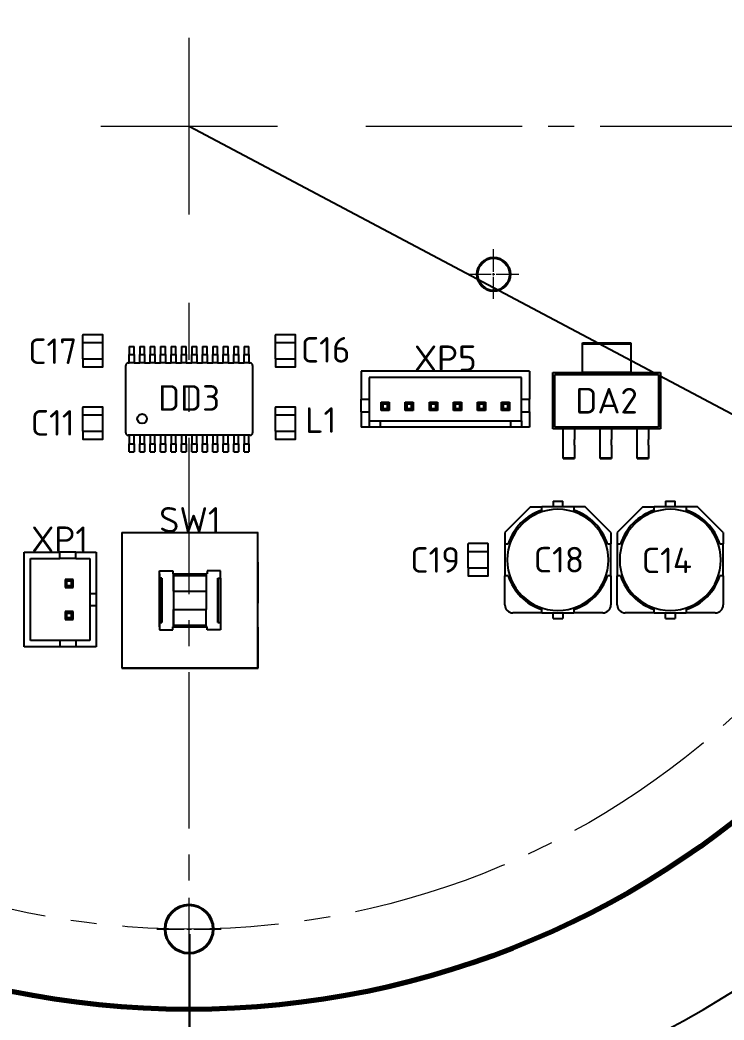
# Model space of a CAD drawing. Header units: millimetres. Extents: x -3633 to 871, y -630 to 261.
# Drawn here: x -1515.8 to -1429.9, y -428.2 to -306.2 of the extents above; entities that cross this region are included whole.
import ezdxf

# ---------------------------------------------------------------- set-up
doc = ezdxf.new("R2010")
doc.units = ezdxf.units.MM
doc.linetypes.add('CENTER2', pattern=[28.575, 19.05, -3.175, 3.175, -3.175])
for name, color, linetype, lineweight in [('Sheet', 7, 'Continuous', 30), ('Text', 7, 'Continuous', 18), ('Размерные линии', 7, 'Continuous', 15), ('Сплошная толстая основная', 7, 'Continuous', 70), ('Сплошная тонкая', 7, 'Continuous', 20)]:
    doc.layers.add(name, color=color, linetype=linetype, lineweight=lineweight)
doc.styles.add('Main', font='isocpeur.ttf', dxfattribs={"height": 3})
doc.dimstyles.new('ISO-25', dxfattribs={"dimtxt": 3, "dimasz": 4, "dimexe": 1.25, "dimexo": 0.625, "dimtad": 1, "dimtoh": 1, "dimtxsty": 'Main', "dimcen": 2.5, "dimadec": 0, "dimazin": 0, "dimtfac": 1, "dimtmove": 0, "dimatfit": 3, "dimfxl": 1, "dimarcsym": 0})

# ---------------------------------------------------------------- blocks, each defined once
blk = doc.blocks.new('*U98')
at = {"layer": 'Сплошная тонкая', "color": 0, "linetype": 'Continuous', "transparency": 16777216}
for p, q in [((0, -10.77), (0, 10.77)), ((-10.77, 0), (10.77, 0))]:
    blk.add_line(p, q, dxfattribs=at)
at = {"layer": 'Сплошная тонкая', "color": 0, "linetype": 'CENTER2', "transparency": 16777216}
for p, q in [((21.54, 0), (112.37, 0)), ((0, -114.21), (0, -21.54))]:
    blk.add_line(p, q, dxfattribs=at)
blk = doc.blocks.new('*U104')
at = {"layer": 'Сплошная тонкая', "color": 0, "linetype": 'CENTER2', "transparency": 16777216}
for p, q in [((0, 0.59), (0, 3.81)), ((-3.92, 0), (-0.59, 0)), ((0.59, 0), (3.92, 0)), ((0, -3.81), (0, -0.59))]:
    blk.add_line(p, q, dxfattribs=at)
at = {"layer": 'Сплошная тонкая', "color": 0, "linetype": 'Continuous', "transparency": 16777216}
for p, q in [((-0.29, 0), (0.29, 0)), ((0, -0.29), (0, 0.29))]:
    blk.add_line(p, q, dxfattribs=at)
blk = doc.blocks.new('*D109')
at = {"layer": 'Defpoints', "color": 0, "transparency": 16777216}
for p in [(-1495.15, -319.17), (-1408.66, -365.05)]:
    blk.add_point(p, dxfattribs=at)
at = {"layer": 'Размерные линии', "color": 0, "lineweight": -2, "transparency": 16777216}
for p, q in [((-1495.15, -319.17), (-1408.66, -365.05)), ((-1383.14, -378.59), (-1405.13, -366.92)), ((-1367.28, -378.59), (-1383.14, -378.59))]:
    blk.add_line(p, q, dxfattribs=at)
at = {"layer": 'Размерные линии', "color": 0, "transparency": 16777216}
blk.add_solid([(-1404.82, -366.33), (-1405.44, -367.51), (-1408.66, -365.05)], dxfattribs=at)
at = {"layer": 'Размерные линии', "color": 0, "transparency": 16777216, "insert": (-1371.04, -376.46), "char_height": 3, "attachment_point": 5, "style": 'Main'}
blk.add_mtext('R50{\\H0.7x;\\S*^ ;}', dxfattribs=at)
blk = doc.blocks.new('*D110')
at = {"layer": 'Defpoints', "color": 0, "transparency": 16777216}
for p in [(-1387.46, -196.19), (-1602.84, -319.17), (-1387.46, -319.17)]:
    blk.add_point(p, dxfattribs=at)
at = {"layer": 'Размерные линии', "color": 0, "lineweight": -2, "transparency": 16777216}
for p, q in [((-1602.84, -318.54), (-1602.84, -194.94)), ((-1387.46, -318.54), (-1387.46, -194.94)), ((-1598.84, -196.19), (-1391.46, -196.19))]:
    blk.add_line(p, q, dxfattribs=at)
at = {"layer": 'Размерные линии', "color": 0, "transparency": 16777216}
for points in [[(-1598.84, -195.52), (-1598.84, -196.86), (-1602.84, -196.19)], [(-1391.46, -195.52), (-1391.46, -196.86), (-1387.46, -196.19)]]:
    blk.add_solid(points, dxfattribs=at)
at = {"layer": 'Размерные линии', "color": 0, "transparency": 16777216, "insert": (-1492.24, -194.07), "char_height": 3, "attachment_point": 5, "style": 'Main'}
blk.add_mtext('%%C110{\\H0.7x;\\S*^ ;}', dxfattribs=at)
blk = doc.blocks.new('*D111')
at = {"layer": 'Defpoints', "color": 0, "transparency": 16777216}
for p in [(-1495.15, -319.17), (-1425.92, -388.39), (-1495.11, -417.07), (-1462.86, -439.55)]:
    blk.add_point(p, dxfattribs=at)
at = {"layer": 'Размерные линии', "color": 0, "lineweight": -2, "transparency": 16777216}
for p, q in [((-1425.48, -388.84), (-1406.13, -408.18)), ((-1495.1, -417.69), (-1495.09, -445.05))]:
    blk.add_line(p, q, dxfattribs=at)
blk.add_arc((-1495.15, -319.17), 124.63, 271.8637, 313.1604, dxfattribs=at)
at = {"layer": 'Размерные линии', "color": 0, "transparency": 16777216}
for points in [[(-1410.36, -409.6), (-1409.43, -410.56), (-1407.02, -407.3)], [(-1491.08, -444.4), (-1491.11, -443.07), (-1495.09, -443.8)]]:
    blk.add_solid(points, dxfattribs=at)
at = {"layer": 'Размерные линии', "color": 0, "transparency": 16777216, "insert": (-1448.24, -432.34), "char_height": 3, "attachment_point": 5, "rotation": 22.5121, "style": 'Main'}
blk.add_mtext('45°', dxfattribs=at)
blk = doc.blocks.new('*U96')
at = {"layer": 'Сплошная тонкая', "color": 0, "linetype": 'CENTER2', "transparency": 16777216}
for p, q in [((0, 0.29), (0, 3.06)), ((-3.06, 0), (-0.29, 0)), ((0.29, 0), (3.06, 0)), ((0, -2.97), (0, -0.29))]:
    blk.add_line(p, q, dxfattribs=at)
at = {"layer": 'Сплошная тонкая', "color": 0, "linetype": 'Continuous', "transparency": 16777216}
for p, q in [((-0.15, 0), (0.15, 0)), ((0, -0.15), (0, 0.15))]:
    blk.add_line(p, q, dxfattribs=at)

msp = doc.modelspace()

# ---------------------------------------------------------------- linework, layer by layer
at = {"layer": 'Sheet', "lineweight": 40}
msp.add_circle((-1458.019, -337.239, 0), 2, dxfattribs=at)
at = {"layer": 'Sheet', "color": 0, "linetype": 'Continuous', "lineweight": 40}
msp.add_circle((-1495.148, -417.068, 0), 2.937, dxfattribs=at)
at = {"layer": 'Сплошная толстая основная', "color": 0, "linetype": 'Continuous'}
msp.add_circle((-1495.148, -319.168, 0), 107.69, dxfattribs=at)
at = {"layer": 'Сплошная тонкая', "color": 0, "linetype": 'Continuous', "lineweight": 25}
for p, q in [((-1508.12, -345.601, 0), (-1508.12, -344.661, 0)), ((-1505.711, -344.622, 0), (-1508.08, -344.622, 0)), ((-1505.672, -345.601, 0), (-1505.672, -344.661, 0)), ((-1484.624, -345.601, 0), (-1484.624, -344.661, 0)), ((-1482.215, -344.622, 0), (-1484.584, -344.622, 0)), ((-1482.176, -345.601, 0), (-1482.176, -344.661, 0)), ((-1508.12, -345.601, 0), (-1508.08, -345.601, 0)), ((-1508.11, -347.559, 0), (-1508.11, -345.601, 0)), ((-1505.711, -345.601, 0), (-1508.08, -345.601, 0)), ((-1505.711, -345.601, 0), (-1505.672, -345.601, 0)), ((-1505.682, -347.559, 0), (-1505.682, -345.601, 0)), ((-1502.442, -346.041, 0), (-1502.442, -346.629, 0)), ((-1502.442, -346.041, 0), (-1501.855, -346.041, 0)), ((-1501.855, -346.629, 0), (-1501.855, -346.041, 0)), ((-1501.169, -346.041, 0), (-1501.169, -346.629, 0)), ((-1501.169, -346.041, 0), (-1500.582, -346.041, 0)), ((-1500.582, -346.629, 0), (-1500.582, -346.041, 0)), ((-1499.897, -346.041, 0), (-1499.897, -346.629, 0)), ((-1499.897, -346.041, 0), (-1499.309, -346.041, 0)), ((-1499.309, -346.629, 0), (-1499.309, -346.041, 0)), ((-1498.624, -346.041, 0), (-1498.624, -346.629, 0)), ((-1498.624, -346.041, 0), (-1498.037, -346.041, 0)), ((-1498.037, -346.629, 0), (-1498.037, -346.041, 0)), ((-1497.351, -346.041, 0), (-1497.351, -346.629, 0)), ((-1497.351, -346.041, 0), (-1496.764, -346.041, 0)), ((-1496.764, -346.629, 0), (-1496.764, -346.041, 0)), ((-1496.079, -346.041, 0), (-1496.079, -346.629, 0)), ((-1496.079, -346.041, 0), (-1495.491, -346.041, 0)), ((-1495.491, -346.629, 0), (-1495.491, -346.041, 0)), ((-1494.806, -346.041, 0), (-1494.806, -346.629, 0)), ((-1494.806, -346.041, 0), (-1494.218, -346.041, 0)), ((-1494.218, -346.629, 0), (-1494.218, -346.041, 0)), ((-1493.533, -346.041, 0), (-1493.533, -346.629, 0)), ((-1493.533, -346.041, 0), (-1492.946, -346.041, 0)), ((-1492.946, -346.629, 0), (-1492.946, -346.041, 0)), ((-1492.26, -346.041, 0), (-1492.26, -346.629, 0)), ((-1492.26, -346.041, 0), (-1491.673, -346.041, 0)), ((-1491.673, -346.629, 0), (-1491.673, -346.041, 0)), ((-1490.988, -346.041, 0), (-1490.988, -346.629, 0)), ((-1490.988, -346.041, 0), (-1490.4, -346.041, 0)), ((-1490.4, -346.629, 0), (-1490.4, -346.041, 0)), ((-1489.715, -346.041, 0), (-1489.715, -346.629, 0)), ((-1489.715, -346.041, 0), (-1489.128, -346.041, 0)), ((-1489.128, -346.629, 0), (-1489.128, -346.041, 0)), ((-1488.442, -346.041, 0), (-1488.442, -346.629, 0)), ((-1488.442, -346.041, 0), (-1487.855, -346.041, 0)), ((-1487.855, -346.629, 0), (-1487.855, -346.041, 0)), ((-1484.624, -345.601, 0), (-1484.584, -345.601, 0)), ((-1484.614, -347.559, 0), (-1484.614, -345.601, 0)), ((-1482.215, -345.601, 0), (-1484.584, -345.601, 0)), ((-1482.215, -345.601, 0), (-1482.176, -345.601, 0)), ((-1482.186, -347.559, 0), (-1482.186, -345.601, 0)), ((-1447.178, -346.592, 0), (-1447.178, -345.601, 0)), ((-1447.178, -345.601, 0), (-1441.304, -345.601, 0)), ((-1447.178, -345.703, 0), (-1441.304, -345.703, 0)), ((-1441.304, -345.601, 0), (-1441.304, -346.592, 0)), ((-1502.442, -346.629, 0), (-1502.442, -347.02, 0)), ((-1502.442, -347.608, 0), (-1502.442, -347.02, 0)), ((-1502.442, -347.02, 0), (-1501.855, -347.02, 0)), ((-1501.855, -347.02, 0), (-1501.855, -346.629, 0)), ((-1501.855, -347.02, 0), (-1501.855, -347.608, 0)), ((-1501.169, -346.629, 0), (-1501.169, -347.02, 0)), ((-1501.169, -347.608, 0), (-1501.169, -347.02, 0)), ((-1501.169, -347.02, 0), (-1500.582, -347.02, 0)), ((-1500.582, -347.02, 0), (-1500.582, -346.629, 0)), ((-1500.582, -347.02, 0), (-1500.582, -347.608, 0)), ((-1499.897, -346.629, 0), (-1499.897, -347.02, 0)), ((-1499.897, -347.608, 0), (-1499.897, -347.02, 0)), ((-1499.897, -347.02, 0), (-1499.309, -347.02, 0)), ((-1499.309, -347.02, 0), (-1499.309, -346.629, 0)), ((-1499.309, -347.02, 0), (-1499.309, -347.608, 0)), ((-1498.624, -346.629, 0), (-1498.624, -347.02, 0)), ((-1498.624, -347.608, 0), (-1498.624, -347.02, 0)), ((-1498.624, -347.02, 0), (-1498.037, -347.02, 0)), ((-1498.037, -347.02, 0), (-1498.037, -346.629, 0)), ((-1498.037, -347.02, 0), (-1498.037, -347.608, 0)), ((-1497.351, -346.629, 0), (-1497.351, -347.02, 0)), ((-1497.351, -347.608, 0), (-1497.351, -347.02, 0)), ((-1497.351, -347.02, 0), (-1496.764, -347.02, 0)), ((-1496.764, -347.02, 0), (-1496.764, -346.629, 0)), ((-1496.764, -347.02, 0), (-1496.764, -347.608, 0)), ((-1496.079, -346.629, 0), (-1496.079, -347.02, 0)), ((-1496.079, -347.608, 0), (-1496.079, -347.02, 0)), ((-1496.079, -347.02, 0), (-1495.491, -347.02, 0)), ((-1495.491, -347.02, 0), (-1495.491, -346.629, 0)), ((-1495.491, -347.02, 0), (-1495.491, -347.608, 0)), ((-1494.806, -346.629, 0), (-1494.806, -347.02, 0)), ((-1494.806, -347.608, 0), (-1494.806, -347.02, 0)), ((-1494.806, -347.02, 0), (-1494.218, -347.02, 0)), ((-1494.218, -347.02, 0), (-1494.218, -346.629, 0)), ((-1494.218, -347.02, 0), (-1494.218, -347.608, 0)), ((-1493.533, -346.629, 0), (-1493.533, -347.02, 0)), ((-1493.533, -347.608, 0), (-1493.533, -347.02, 0)), ((-1493.533, -347.02, 0), (-1492.946, -347.02, 0)), ((-1492.946, -347.02, 0), (-1492.946, -346.629, 0)), ((-1492.946, -347.02, 0), (-1492.946, -347.608, 0)), ((-1492.26, -346.629, 0), (-1492.26, -347.02, 0)), ((-1492.26, -347.608, 0), (-1492.26, -347.02, 0)), ((-1492.26, -347.02, 0), (-1491.673, -347.02, 0)), ((-1491.673, -347.02, 0), (-1491.673, -346.629, 0)), ((-1491.673, -347.02, 0), (-1491.673, -347.608, 0)), ((-1490.988, -346.629, 0), (-1490.988, -347.02, 0)), ((-1490.988, -347.608, 0), (-1490.988, -347.02, 0)), ((-1490.988, -347.02, 0), (-1490.4, -347.02, 0)), ((-1490.4, -347.02, 0), (-1490.4, -346.629, 0)), ((-1490.4, -347.02, 0), (-1490.4, -347.608, 0)), ((-1489.715, -346.629, 0), (-1489.715, -347.02, 0)), ((-1489.715, -347.608, 0), (-1489.715, -347.02, 0)), ((-1489.715, -347.02, 0), (-1489.128, -347.02, 0)), ((-1489.128, -347.02, 0), (-1489.128, -346.629, 0)), ((-1489.128, -347.02, 0), (-1489.128, -347.608, 0)), ((-1488.442, -346.629, 0), (-1488.442, -347.02, 0)), ((-1488.442, -347.608, 0), (-1488.442, -347.02, 0)), ((-1488.442, -347.02, 0), (-1487.855, -347.02, 0)), ((-1487.855, -347.02, 0), (-1487.855, -346.629, 0)), ((-1487.855, -347.02, 0), (-1487.855, -347.608, 0)), ((-1447.178, -347.164, 0), (-1447.178, -346.592, 0)), ((-1447.178, -347.222, 0), (-1447.178, -347.164, 0)), ((-1447.178, -347.931, 0), (-1447.178, -347.222, 0)), ((-1441.304, -346.592, 0), (-1441.304, -347.164, 0)), ((-1441.304, -347.164, 0), (-1441.304, -347.222, 0)), ((-1441.304, -347.222, 0), (-1441.304, -347.931, 0)), ((-1508.08, -347.559, 0), (-1508.12, -347.559, 0)), ((-1508.12, -347.559, 0), (-1508.12, -348.499, 0)), ((-1508.08, -347.559, 0), (-1505.711, -347.559, 0)), ((-1508.08, -348.538, 0), (-1505.711, -348.538, 0)), ((-1505.672, -347.559, 0), (-1505.711, -347.559, 0)), ((-1505.672, -348.499, 0), (-1505.672, -347.559, 0)), ((-1502.883, -356.566, 0), (-1502.883, -348.342, 0)), ((-1502.589, -348.048, 0), (-1502.442, -348.048, 0)), ((-1502.442, -348.048, 0), (-1502.442, -347.608, 0)), ((-1501.855, -348.048, 0), (-1502.442, -348.048, 0)), ((-1501.855, -347.608, 0), (-1501.855, -348.048, 0)), ((-1501.855, -348.048, 0), (-1501.169, -348.048, 0)), ((-1501.169, -348.048, 0), (-1501.169, -347.608, 0)), ((-1500.582, -348.048, 0), (-1501.169, -348.048, 0)), ((-1500.582, -347.608, 0), (-1500.582, -348.048, 0)), ((-1500.582, -348.048, 0), (-1499.897, -348.048, 0)), ((-1499.897, -348.048, 0), (-1499.897, -347.608, 0)), ((-1499.309, -348.048, 0), (-1499.897, -348.048, 0)), ((-1499.309, -347.608, 0), (-1499.309, -348.048, 0)), ((-1499.309, -348.048, 0), (-1498.624, -348.048, 0)), ((-1498.624, -348.048, 0), (-1498.624, -347.608, 0)), ((-1498.037, -348.048, 0), (-1498.624, -348.048, 0)), ((-1498.037, -347.608, 0), (-1498.037, -348.048, 0)), ((-1498.037, -348.048, 0), (-1497.351, -348.048, 0)), ((-1497.351, -348.048, 0), (-1497.351, -347.608, 0)), ((-1496.764, -348.048, 0), (-1497.351, -348.048, 0)), ((-1496.764, -347.608, 0), (-1496.764, -348.048, 0)), ((-1496.764, -348.048, 0), (-1496.079, -348.048, 0)), ((-1496.079, -348.048, 0), (-1496.079, -347.608, 0)), ((-1495.491, -348.048, 0), (-1496.079, -348.048, 0)), ((-1495.491, -347.608, 0), (-1495.491, -348.048, 0)), ((-1495.491, -348.048, 0), (-1494.806, -348.048, 0)), ((-1494.806, -348.048, 0), (-1494.806, -347.608, 0)), ((-1494.218, -348.048, 0), (-1494.806, -348.048, 0)), ((-1494.218, -347.608, 0), (-1494.218, -348.048, 0)), ((-1494.218, -348.048, 0), (-1493.533, -348.048, 0)), ((-1493.533, -348.048, 0), (-1493.533, -347.608, 0)), ((-1492.946, -348.048, 0), (-1493.533, -348.048, 0)), ((-1492.946, -347.608, 0), (-1492.946, -348.048, 0)), ((-1492.946, -348.048, 0), (-1492.26, -348.048, 0)), ((-1492.26, -348.048, 0), (-1492.26, -347.608, 0)), ((-1491.673, -348.048, 0), (-1492.26, -348.048, 0)), ((-1491.673, -347.608, 0), (-1491.673, -348.048, 0)), ((-1491.673, -348.048, 0), (-1490.988, -348.048, 0)), ((-1490.988, -348.048, 0), (-1490.988, -347.608, 0)), ((-1490.4, -348.048, 0), (-1490.988, -348.048, 0)), ((-1490.4, -347.608, 0), (-1490.4, -348.048, 0)), ((-1490.4, -348.048, 0), (-1489.715, -348.048, 0)), ((-1489.715, -348.048, 0), (-1489.715, -347.608, 0)), ((-1489.128, -348.048, 0), (-1489.715, -348.048, 0)), ((-1489.128, -347.608, 0), (-1489.128, -348.048, 0)), ((-1489.128, -348.048, 0), (-1488.442, -348.048, 0)), ((-1488.442, -348.048, 0), (-1488.442, -347.608, 0)), ((-1487.855, -348.048, 0), (-1488.442, -348.048, 0)), ((-1487.855, -347.608, 0), (-1487.855, -348.048, 0)), ((-1487.855, -348.048, 0), (-1487.708, -348.048, 0)), ((-1487.414, -348.342, 0), (-1487.414, -356.566, 0)), ((-1484.584, -347.559, 0), (-1484.624, -347.559, 0)), ((-1484.624, -347.559, 0), (-1484.624, -348.499, 0)), ((-1484.584, -347.559, 0), (-1482.215, -347.559, 0)), ((-1484.584, -348.538, 0), (-1482.215, -348.538, 0)), ((-1482.176, -347.559, 0), (-1482.215, -347.559, 0)), ((-1482.176, -348.499, 0), (-1482.176, -347.559, 0)), ((-1447.178, -349.227), (-1447.178, -347.931, 0)), ((-1441.304, -347.931, 0), (-1441.304, -349.227)), ((-1474.184, -349.028, 0), (-1474.184, -352.454, 0)), ((-1453.625, -349.028, 0), (-1474.184, -349.028, 0)), ((-1473.205, -349.811, 0), (-1473.205, -352.454, 0)), ((-1454.604, -349.811, 0), (-1473.205, -349.811, 0)), ((-1454.604, -352.454, 0), (-1454.604, -349.811, 0)), ((-1453.625, -349.028, 0), (-1453.625, -352.454, 0)), ((-1450.8, -349.227, 0), (-1447.178, -349.227, 0)), ((-1450.8, -356.08, 0), (-1450.8, -349.227, 0)), ((-1450.574, -355.854, 0), (-1450.574, -349.453, 0)), ((-1450.574, -349.453, 0), (-1437.907, -349.453, 0)), ((-1441.304, -349.227, 0), (-1447.178, -349.227, 0)), ((-1447.178, -349.227, 0), (-1441.304, -349.227, 0)), ((-1441.304, -349.227, 0), (-1437.681, -349.227, 0)), ((-1437.907, -349.453, 0), (-1437.907, -355.854, 0)), ((-1437.681, -349.227, 0), (-1437.681, -356.08, 0)), ((-1508.12, -354.412, 0), (-1508.12, -353.472, 0)), ((-1505.711, -353.433, 0), (-1508.08, -353.433, 0)), ((-1505.672, -354.412, 0), (-1505.672, -353.472, 0)), ((-1484.624, -354.412, 0), (-1484.624, -353.472, 0)), ((-1482.215, -353.433, 0), (-1484.584, -353.433, 0)), ((-1482.176, -354.412, 0), (-1482.176, -353.472, 0)), ((-1474.184, -354.02, 0), (-1474.184, -352.454, 0)), ((-1474.184, -352.454, 0), (-1473.205, -352.454, 0)), ((-1473.205, -352.454, 0), (-1473.205, -354.02, 0)), ((-1471.737, -352.846, 0), (-1470.758, -352.846, 0)), ((-1471.737, -353.825, 0), (-1471.737, -352.846, 0)), ((-1471.541, -353.041, 0), (-1471.737, -352.846, 0)), ((-1471.564, -353.652, 0), (-1471.564, -353.018, 0)), ((-1471.564, -353.018, 0), (-1470.93, -353.018, 0)), ((-1470.954, -353.041, 0), (-1471.541, -353.041, 0)), ((-1471.541, -353.041, 0), (-1471.541, -353.629, 0)), ((-1470.954, -353.041, 0), (-1470.758, -352.846, 0)), ((-1470.954, -353.629, 0), (-1470.954, -353.041, 0)), ((-1470.93, -353.018, 0), (-1470.93, -353.652, 0)), ((-1470.758, -352.846, 0), (-1470.758, -353.825, 0)), ((-1468.8, -352.846, 0), (-1467.821, -352.846, 0)), ((-1468.8, -353.825, 0), (-1468.8, -352.846, 0)), ((-1468.604, -353.041, 0), (-1468.8, -352.846, 0)), ((-1468.627, -353.652, 0), (-1468.627, -353.018, 0)), ((-1468.627, -353.018, 0), (-1467.993, -353.018, 0)), ((-1468.017, -353.041, 0), (-1468.604, -353.041, 0)), ((-1468.604, -353.041, 0), (-1468.604, -353.629, 0)), ((-1468.017, -353.041, 0), (-1467.821, -352.846, 0)), ((-1468.017, -353.629, 0), (-1468.017, -353.041, 0)), ((-1467.993, -353.018, 0), (-1467.993, -353.652, 0)), ((-1467.821, -352.846, 0), (-1467.821, -353.825, 0)), ((-1465.857, -352.846, 0), (-1464.878, -352.846, 0)), ((-1465.857, -353.825, 0), (-1465.857, -352.846, 0)), ((-1465.662, -353.041, 0), (-1465.857, -352.846, 0)), ((-1465.685, -353.652, 0), (-1465.685, -353.018, 0)), ((-1465.685, -353.018, 0), (-1465.051, -353.018, 0)), ((-1465.074, -353.041, 0), (-1465.662, -353.041, 0)), ((-1465.662, -353.041, 0), (-1465.662, -353.629, 0)), ((-1465.074, -353.041, 0), (-1464.878, -352.846, 0)), ((-1465.074, -353.629, 0), (-1465.074, -353.041, 0)), ((-1465.051, -353.018, 0), (-1465.051, -353.652, 0)), ((-1464.878, -352.846, 0), (-1464.878, -353.825, 0)), ((-1462.921, -352.846, 0), (-1461.942, -352.846, 0)), ((-1462.921, -353.825, 0), (-1462.921, -352.846, 0)), ((-1462.726, -353.041, 0), (-1462.921, -352.846, 0)), ((-1462.749, -353.652, 0), (-1462.749, -353.018, 0)), ((-1462.749, -353.018, 0), (-1462.115, -353.018, 0)), ((-1462.138, -353.041, 0), (-1462.726, -353.041, 0)), ((-1462.726, -353.041, 0), (-1462.726, -353.629, 0)), ((-1462.138, -353.041, 0), (-1461.942, -352.846, 0)), ((-1462.138, -353.629, 0), (-1462.138, -353.041, 0)), ((-1462.115, -353.018, 0), (-1462.115, -353.652, 0)), ((-1461.942, -352.846, 0), (-1461.942, -353.825, 0)), ((-1459.997, -352.846, 0), (-1459.018, -352.846, 0)), ((-1459.997, -353.825, 0), (-1459.997, -352.846, 0)), ((-1459.801, -353.041, 0), (-1459.997, -352.846, 0)), ((-1459.824, -353.652, 0), (-1459.824, -353.018, 0)), ((-1459.824, -353.018, 0), (-1459.191, -353.018, 0)), ((-1459.214, -353.041, 0), (-1459.801, -353.041, 0)), ((-1459.801, -353.041, 0), (-1459.801, -353.629, 0)), ((-1459.214, -353.041, 0), (-1459.018, -352.846, 0)), ((-1459.214, -353.629, 0), (-1459.214, -353.041, 0)), ((-1459.191, -353.018, 0), (-1459.191, -353.652, 0)), ((-1459.018, -352.846, 0), (-1459.018, -353.825, 0)), ((-1457.057, -352.846, 0), (-1456.078, -352.846, 0)), ((-1457.057, -353.825, 0), (-1457.057, -352.846, 0)), ((-1456.861, -353.041, 0), (-1457.057, -352.846, 0)), ((-1456.884, -353.652, 0), (-1456.884, -353.018, 0)), ((-1456.884, -353.018, 0), (-1456.25, -353.018, 0)), ((-1456.273, -353.041, 0), (-1456.861, -353.041, 0)), ((-1456.861, -353.041, 0), (-1456.861, -353.629, 0)), ((-1456.273, -353.041, 0), (-1456.078, -352.846, 0)), ((-1456.273, -353.629, 0), (-1456.273, -353.041, 0)), ((-1456.25, -353.018, 0), (-1456.25, -353.652, 0)), ((-1456.078, -352.846, 0), (-1456.078, -353.825, 0)), ((-1454.604, -354.02, 0), (-1454.604, -352.454, 0)), ((-1454.604, -352.454, 0), (-1453.625, -352.454, 0)), ((-1453.625, -354.02, 0), (-1453.625, -352.454, 0)), ((-1508.12, -354.412, 0), (-1508.08, -354.412, 0)), ((-1508.11, -356.37, 0), (-1508.11, -354.412, 0)), ((-1505.711, -354.412, 0), (-1508.08, -354.412, 0)), ((-1505.711, -354.412, 0), (-1505.672, -354.412, 0)), ((-1505.682, -356.37, 0), (-1505.682, -354.412, 0)), ((-1484.624, -354.412, 0), (-1484.584, -354.412, 0)), ((-1484.614, -356.37, 0), (-1484.614, -354.412, 0)), ((-1482.215, -354.412, 0), (-1484.584, -354.412, 0)), ((-1482.215, -354.412, 0), (-1482.176, -354.412, 0)), ((-1482.186, -356.37, 0), (-1482.186, -354.412, 0)), ((-1474.184, -354.02, 0), (-1473.205, -354.02, 0)), ((-1474.184, -354.02, 0), (-1474.184, -355.881, 0)), ((-1473.205, -354.02, 0), (-1473.205, -355.097, 0)), ((-1471.737, -353.825, 0), (-1471.541, -353.629, 0)), ((-1470.758, -353.825, 0), (-1471.737, -353.825, 0)), ((-1470.93, -353.652, 0), (-1471.564, -353.652, 0)), ((-1471.541, -353.629, 0), (-1470.954, -353.629, 0)), ((-1470.758, -353.825, 0), (-1470.954, -353.629, 0)), ((-1468.8, -353.825, 0), (-1468.604, -353.629, 0)), ((-1467.821, -353.825, 0), (-1468.8, -353.825, 0)), ((-1467.993, -353.652, 0), (-1468.627, -353.652, 0)), ((-1468.604, -353.629, 0), (-1468.017, -353.629, 0)), ((-1467.821, -353.825, 0), (-1468.017, -353.629, 0)), ((-1465.857, -353.825, 0), (-1465.662, -353.629, 0)), ((-1464.878, -353.825, 0), (-1465.857, -353.825, 0)), ((-1465.051, -353.652, 0), (-1465.685, -353.652, 0)), ((-1465.662, -353.629, 0), (-1465.074, -353.629, 0)), ((-1464.878, -353.825, 0), (-1465.074, -353.629, 0)), ((-1462.921, -353.825, 0), (-1462.726, -353.629, 0)), ((-1461.942, -353.825, 0), (-1462.921, -353.825, 0)), ((-1462.115, -353.652, 0), (-1462.749, -353.652, 0)), ((-1462.726, -353.629, 0), (-1462.138, -353.629, 0)), ((-1461.942, -353.825, 0), (-1462.138, -353.629, 0)), ((-1459.997, -353.825, 0), (-1459.801, -353.629, 0)), ((-1459.018, -353.825, 0), (-1459.997, -353.825, 0)), ((-1459.191, -353.652, 0), (-1459.824, -353.652, 0)), ((-1459.801, -353.629, 0), (-1459.214, -353.629, 0)), ((-1459.018, -353.825, 0), (-1459.214, -353.629, 0)), ((-1457.057, -353.825, 0), (-1456.861, -353.629, 0)), ((-1456.078, -353.825, 0), (-1457.057, -353.825, 0)), ((-1456.25, -353.652, 0), (-1456.884, -353.652, 0)), ((-1456.861, -353.629, 0), (-1456.273, -353.629, 0)), ((-1456.078, -353.825, 0), (-1456.273, -353.629, 0)), ((-1454.604, -355.097, 0), (-1454.604, -354.02, 0)), ((-1454.604, -354.02, 0), (-1453.625, -354.02, 0)), ((-1453.625, -354.02, 0), (-1453.625, -355.881, 0)), ((-1453.625, -355.881, 0), (-1474.184, -355.881, 0)), ((-1473.205, -355.097, 0), (-1454.604, -355.097, 0)), ((-1473.205, -355.097, 0), (-1473.205, -355.881, 0)), ((-1471.835, -355.097, 0), (-1471.835, -355.881, 0)), ((-1455.975, -355.097, 0), (-1455.975, -355.881, 0)), ((-1454.604, -355.097, 0), (-1454.604, -355.881, 0)), ((-1437.907, -355.854, 0), (-1450.574, -355.854, 0)), ((-1508.08, -356.37, 0), (-1508.12, -356.37, 0)), ((-1508.12, -356.37, 0), (-1508.12, -357.31, 0)), ((-1508.08, -356.37, 0), (-1505.711, -356.37, 0)), ((-1505.672, -356.37, 0), (-1505.711, -356.37, 0)), ((-1505.672, -357.31, 0), (-1505.672, -356.37, 0)), ((-1487.708, -356.859, 0), (-1502.589, -356.859, 0)), ((-1501.855, -356.859, 0), (-1502.442, -356.859, 0)), ((-1502.442, -356.859, 0), (-1502.442, -357.3, 0)), ((-1501.855, -357.3, 0), (-1501.855, -356.859, 0)), ((-1500.582, -356.859, 0), (-1501.169, -356.859, 0)), ((-1501.169, -356.859, 0), (-1501.169, -357.3, 0)), ((-1500.582, -357.3, 0), (-1500.582, -356.859, 0)), ((-1499.309, -356.859, 0), (-1499.897, -356.859, 0)), ((-1499.897, -356.859, 0), (-1499.897, -357.3, 0)), ((-1499.309, -357.3, 0), (-1499.309, -356.859, 0)), ((-1498.037, -356.859, 0), (-1498.624, -356.859, 0)), ((-1498.624, -356.859, 0), (-1498.624, -357.3, 0)), ((-1498.037, -357.3, 0), (-1498.037, -356.859, 0)), ((-1496.764, -356.859, 0), (-1497.351, -356.859, 0)), ((-1497.351, -356.859, 0), (-1497.351, -357.3, 0)), ((-1496.764, -357.3, 0), (-1496.764, -356.859, 0)), ((-1495.491, -356.859, 0), (-1496.079, -356.859, 0)), ((-1496.079, -356.859, 0), (-1496.079, -357.3, 0)), ((-1495.491, -357.3, 0), (-1495.491, -356.859, 0)), ((-1494.218, -356.859, 0), (-1494.806, -356.859, 0)), ((-1494.806, -356.859, 0), (-1494.806, -357.3, 0)), ((-1494.218, -357.3, 0), (-1494.218, -356.859, 0)), ((-1492.946, -356.859, 0), (-1493.533, -356.859, 0)), ((-1493.533, -356.859, 0), (-1493.533, -357.3, 0)), ((-1492.946, -357.3, 0), (-1492.946, -356.859, 0)), ((-1491.673, -356.859, 0), (-1492.26, -356.859, 0)), ((-1492.26, -356.859, 0), (-1492.26, -357.3, 0)), ((-1491.673, -357.3, 0), (-1491.673, -356.859, 0)), ((-1490.4, -356.859, 0), (-1490.988, -356.859, 0)), ((-1490.988, -356.859, 0), (-1490.988, -357.3, 0)), ((-1490.4, -357.3, 0), (-1490.4, -356.859, 0)), ((-1489.128, -356.859, 0), (-1489.715, -356.859, 0)), ((-1489.715, -356.859, 0), (-1489.715, -357.3, 0)), ((-1489.128, -357.3, 0), (-1489.128, -356.859, 0)), ((-1487.855, -356.859, 0), (-1488.442, -356.859, 0)), ((-1488.442, -356.859, 0), (-1488.442, -357.3, 0)), ((-1487.855, -357.3, 0), (-1487.855, -356.859, 0)), ((-1484.584, -356.37, 0), (-1484.624, -356.37, 0)), ((-1484.624, -356.37, 0), (-1484.624, -357.31, 0)), ((-1484.584, -356.37, 0), (-1482.215, -356.37, 0)), ((-1482.176, -356.37, 0), (-1482.215, -356.37, 0)), ((-1482.176, -357.31, 0), (-1482.176, -356.37, 0)), ((-1449.527, -356.08, 0), (-1450.8, -356.08, 0)), ((-1449.527, -357.377, 0), (-1449.527, -356.08, 0)), ((-1448.157, -356.08, 0), (-1449.527, -356.08, 0)), ((-1448.157, -356.08, 0), (-1449.527, -356.08, 0)), ((-1448.157, -356.08, 0), (-1448.157, -357.377, 0)), ((-1445.024, -356.08, 0), (-1448.157, -356.08, 0)), ((-1445.024, -357.377, 0), (-1445.024, -356.08, 0)), ((-1443.653, -356.08, 0), (-1445.024, -356.08, 0)), ((-1443.653, -356.08, 0), (-1445.024, -356.08, 0)), ((-1443.653, -356.08, 0), (-1443.653, -357.377, 0)), ((-1440.52, -356.08, 0), (-1443.653, -356.08, 0)), ((-1440.52, -357.377, 0), (-1440.52, -356.08, 0)), ((-1439.15, -356.08, 0), (-1440.52, -356.08, 0)), ((-1439.15, -356.08, 0), (-1440.52, -356.08, 0)), ((-1439.15, -356.08, 0), (-1439.15, -357.377, 0)), ((-1437.681, -356.08, 0), (-1439.15, -356.08, 0)), ((-1508.08, -357.349, 0), (-1505.711, -357.349, 0)), ((-1502.442, -357.3, 0), (-1502.442, -357.887, 0)), ((-1502.442, -358.279, 0), (-1502.442, -357.887, 0)), ((-1502.442, -357.887, 0), (-1501.855, -357.887, 0)), ((-1502.442, -358.866, 0), (-1502.442, -358.279, 0)), ((-1501.855, -357.887, 0), (-1501.855, -357.3, 0)), ((-1501.855, -357.887, 0), (-1501.855, -358.279, 0)), ((-1501.855, -358.279, 0), (-1501.855, -358.866, 0)), ((-1501.169, -357.3, 0), (-1501.169, -357.887, 0)), ((-1501.169, -358.279, 0), (-1501.169, -357.887, 0)), ((-1501.169, -357.887, 0), (-1500.582, -357.887, 0)), ((-1501.169, -358.866, 0), (-1501.169, -358.279, 0)), ((-1500.582, -357.887, 0), (-1500.582, -357.3, 0)), ((-1500.582, -357.887, 0), (-1500.582, -358.279, 0)), ((-1500.582, -358.279, 0), (-1500.582, -358.866, 0)), ((-1499.897, -357.3, 0), (-1499.897, -357.887, 0)), ((-1499.897, -358.279, 0), (-1499.897, -357.887, 0)), ((-1499.897, -357.887, 0), (-1499.309, -357.887, 0)), ((-1499.897, -358.866, 0), (-1499.897, -358.279, 0)), ((-1499.309, -357.887, 0), (-1499.309, -357.3, 0)), ((-1499.309, -357.887, 0), (-1499.309, -358.279, 0)), ((-1499.309, -358.279, 0), (-1499.309, -358.866, 0)), ((-1498.624, -357.3, 0), (-1498.624, -357.887, 0)), ((-1498.624, -358.279, 0), (-1498.624, -357.887, 0)), ((-1498.624, -357.887, 0), (-1498.037, -357.887, 0)), ((-1498.624, -358.866, 0), (-1498.624, -358.279, 0)), ((-1498.037, -357.887, 0), (-1498.037, -357.3, 0)), ((-1498.037, -357.887, 0), (-1498.037, -358.279, 0)), ((-1498.037, -358.279, 0), (-1498.037, -358.866, 0)), ((-1497.351, -357.3, 0), (-1497.351, -357.887, 0)), ((-1497.351, -358.279, 0), (-1497.351, -357.887, 0)), ((-1497.351, -357.887, 0), (-1496.764, -357.887, 0)), ((-1497.351, -358.866, 0), (-1497.351, -358.279, 0)), ((-1496.764, -357.887, 0), (-1496.764, -357.3, 0)), ((-1496.764, -357.887, 0), (-1496.764, -358.279, 0)), ((-1496.764, -358.279, 0), (-1496.764, -358.866, 0)), ((-1496.079, -357.3, 0), (-1496.079, -357.887, 0)), ((-1496.079, -358.279, 0), (-1496.079, -357.887, 0)), ((-1496.079, -357.887, 0), (-1495.491, -357.887, 0)), ((-1496.079, -358.866, 0), (-1496.079, -358.279, 0)), ((-1495.491, -357.887, 0), (-1495.491, -357.3, 0)), ((-1495.491, -357.887, 0), (-1495.491, -358.279, 0)), ((-1495.491, -358.279, 0), (-1495.491, -358.866, 0)), ((-1494.806, -357.3, 0), (-1494.806, -357.887, 0)), ((-1494.806, -358.279, 0), (-1494.806, -357.887, 0)), ((-1494.806, -357.887, 0), (-1494.218, -357.887, 0)), ((-1494.806, -358.866, 0), (-1494.806, -358.279, 0)), ((-1494.218, -357.887, 0), (-1494.218, -357.3, 0)), ((-1494.218, -357.887, 0), (-1494.218, -358.279, 0)), ((-1494.218, -358.279, 0), (-1494.218, -358.866, 0)), ((-1493.533, -357.3, 0), (-1493.533, -357.887, 0)), ((-1493.533, -358.279, 0), (-1493.533, -357.887, 0)), ((-1493.533, -357.887, 0), (-1492.946, -357.887, 0)), ((-1493.533, -358.866, 0), (-1493.533, -358.279, 0)), ((-1492.946, -357.887, 0), (-1492.946, -357.3, 0)), ((-1492.946, -357.887, 0), (-1492.946, -358.279, 0)), ((-1492.946, -358.279, 0), (-1492.946, -358.866, 0)), ((-1492.26, -357.3, 0), (-1492.26, -357.887, 0)), ((-1492.26, -358.279, 0), (-1492.26, -357.887, 0)), ((-1492.26, -357.887, 0), (-1491.673, -357.887, 0)), ((-1492.26, -358.866, 0), (-1492.26, -358.279, 0)), ((-1491.673, -357.887, 0), (-1491.673, -357.3, 0)), ((-1491.673, -357.887, 0), (-1491.673, -358.279, 0)), ((-1491.673, -358.279, 0), (-1491.673, -358.866, 0)), ((-1490.988, -357.3, 0), (-1490.988, -357.887, 0)), ((-1490.988, -358.279, 0), (-1490.988, -357.887, 0)), ((-1490.988, -357.887, 0), (-1490.4, -357.887, 0)), ((-1490.988, -358.866, 0), (-1490.988, -358.279, 0)), ((-1490.4, -357.887, 0), (-1490.4, -357.3, 0)), ((-1490.4, -357.887, 0), (-1490.4, -358.279, 0)), ((-1490.4, -358.279, 0), (-1490.4, -358.866, 0)), ((-1489.715, -357.3, 0), (-1489.715, -357.887, 0)), ((-1489.715, -358.279, 0), (-1489.715, -357.887, 0)), ((-1489.715, -357.887, 0), (-1489.128, -357.887, 0)), ((-1489.715, -358.866, 0), (-1489.715, -358.279, 0)), ((-1489.128, -357.887, 0), (-1489.128, -357.3, 0)), ((-1489.128, -357.887, 0), (-1489.128, -358.279, 0)), ((-1489.128, -358.279, 0), (-1489.128, -358.866, 0)), ((-1488.442, -357.3, 0), (-1488.442, -357.887, 0)), ((-1488.442, -358.279, 0), (-1488.442, -357.887, 0)), ((-1488.442, -357.887, 0), (-1487.855, -357.887, 0)), ((-1488.442, -358.866, 0), (-1488.442, -358.279, 0)), ((-1487.855, -357.887, 0), (-1487.855, -357.3, 0)), ((-1487.855, -357.887, 0), (-1487.855, -358.279, 0)), ((-1487.855, -358.279, 0), (-1487.855, -358.866, 0)), ((-1484.584, -357.349, 0), (-1482.215, -357.349, 0)), ((-1449.527, -358.085, 0), (-1449.527, -357.377, 0)), ((-1449.527, -358.144, 0), (-1449.527, -358.085, 0)), ((-1449.527, -358.716, 0), (-1449.527, -358.144, 0)), ((-1448.157, -358.085, 0), (-1448.157, -357.377, 0)), ((-1448.157, -358.085, 0), (-1448.157, -358.144, 0)), ((-1448.157, -358.144, 0), (-1448.157, -358.716, 0)), ((-1445.024, -358.085, 0), (-1445.024, -357.377, 0)), ((-1445.024, -358.144, 0), (-1445.024, -358.085, 0)), ((-1445.024, -358.716, 0), (-1445.024, -358.144, 0)), ((-1443.653, -358.085, 0), (-1443.653, -357.377, 0)), ((-1443.653, -358.085, 0), (-1443.653, -358.144, 0)), ((-1443.653, -358.144, 0), (-1443.653, -358.716, 0)), ((-1440.52, -358.085, 0), (-1440.52, -357.377, 0)), ((-1440.52, -358.144, 0), (-1440.52, -358.085, 0)), ((-1440.52, -358.716, 0), (-1440.52, -358.144, 0)), ((-1439.15, -358.085, 0), (-1439.15, -357.377, 0)), ((-1439.15, -358.085, 0), (-1439.15, -358.144, 0)), ((-1439.15, -358.144, 0), (-1439.15, -358.716, 0)), ((-1502.442, -358.866, 0), (-1501.855, -358.866, 0)), ((-1501.169, -358.866, 0), (-1500.582, -358.866, 0)), ((-1499.897, -358.866, 0), (-1499.309, -358.866, 0)), ((-1498.624, -358.866, 0), (-1498.037, -358.866, 0)), ((-1497.351, -358.866, 0), (-1496.764, -358.866, 0)), ((-1496.079, -358.866, 0), (-1495.491, -358.866, 0)), ((-1494.806, -358.866, 0), (-1494.218, -358.866, 0)), ((-1493.533, -358.866, 0), (-1492.946, -358.866, 0)), ((-1492.26, -358.866, 0), (-1491.673, -358.866, 0)), ((-1490.988, -358.866, 0), (-1490.4, -358.866, 0)), ((-1489.715, -358.866, 0), (-1489.128, -358.866, 0)), ((-1488.442, -358.866, 0), (-1487.855, -358.866, 0)), ((-1449.527, -359.707, 0), (-1449.527, -358.716, 0)), ((-1449.527, -359.605, 0), (-1448.157, -359.605, 0)), ((-1449.527, -359.605, 0), (-1448.157, -359.605, 0)), ((-1448.157, -358.716, 0), (-1448.157, -359.707, 0)), ((-1445.024, -359.707, 0), (-1445.024, -358.716, 0)), ((-1445.024, -359.605, 0), (-1443.653, -359.605, 0)), ((-1445.024, -359.605, 0), (-1443.653, -359.605, 0)), ((-1443.653, -358.716, 0), (-1443.653, -359.707, 0)), ((-1440.52, -359.707, 0), (-1440.52, -358.716, 0)), ((-1440.52, -359.605, 0), (-1439.15, -359.605, 0)), ((-1440.52, -359.605, 0), (-1439.15, -359.605, 0)), ((-1439.15, -358.716, 0), (-1439.15, -359.707, 0)), ((-1449.527, -359.707, 0), (-1448.157, -359.707, 0)), ((-1449.527, -359.707, 0), (-1448.157, -359.707, 0)), ((-1445.024, -359.707, 0), (-1443.653, -359.707, 0)), ((-1445.024, -359.707, 0), (-1443.653, -359.707, 0)), ((-1440.52, -359.707, 0), (-1439.15, -359.707, 0)), ((-1440.52, -359.707, 0), (-1439.15, -359.707, 0)), ((-1453.516, -365.597, 0), (-1456.649, -368.73, 0)), ((-1453.516, -365.597, 0), (-1452.146, -365.597, 0)), ((-1448.23, -365.597, 0), (-1452.146, -365.597, 0)), ((-1452.146, -366.004, 0), (-1452.146, -365.597, 0)), ((-1450.775, -364.912, 0), (-1449.6, -364.912, 0)), ((-1450.775, -364.912, 0), (-1450.775, -365.597, 0)), ((-1449.6, -365.597, 0), (-1449.6, -364.912, 0)), ((-1446.859, -365.597, 0), (-1448.23, -365.597, 0)), ((-1448.23, -365.597, 0), (-1448.23, -366.004, 0)), ((-1443.726, -368.73, 0), (-1446.859, -365.597, 0)), ((-1439.81, -365.597, 0), (-1442.943, -368.73, 0)), ((-1439.81, -365.597, 0), (-1438.44, -365.597, 0)), ((-1434.524, -365.597, 0), (-1438.44, -365.597, 0)), ((-1438.44, -366.004, 0), (-1438.44, -365.597, 0)), ((-1437.069, -364.912, 0), (-1435.894, -364.912, 0)), ((-1437.069, -364.912, 0), (-1437.069, -365.597, 0)), ((-1435.894, -365.597, 0), (-1435.894, -364.912, 0)), ((-1433.153, -365.597, 0), (-1434.524, -365.597, 0)), ((-1434.524, -365.597, 0), (-1434.524, -366.004, 0)), ((-1430.02, -368.73, 0), (-1433.153, -365.597, 0)), ((-1503.353, -368.732, 0), (-1503.353, -373.705, 0)), ((-1503.353, -368.732, 0), (-1486.742, -368.732, 0)), ((-1503.304, -368.737, 0), (-1486.792, -368.737, 0)), ((-1503.304, -385.238, 0), (-1503.304, -368.737, 0)), ((-1486.792, -368.737, 0), (-1486.792, -385.238, 0)), ((-1456.649, -368.73, 0), (-1456.649, -370.1, 0)), ((-1443.726, -368.73, 0), (-1443.726, -370.1, 0)), ((-1442.943, -368.73, 0), (-1442.943, -370.1, 0)), ((-1430.02, -368.73, 0), (-1430.02, -370.1, 0)), ((-1461.128, -371.055, 0), (-1461.128, -370.115, 0)), ((-1458.72, -370.076, 0), (-1461.089, -370.076, 0)), ((-1458.681, -371.055, 0), (-1458.681, -370.115, 0)), ((-1456.649, -370.1, 0), (-1456.649, -374.016, 0)), ((-1456.649, -370.1, 0), (-1456.243, -370.1, 0)), ((-1444.133, -370.1, 0), (-1443.726, -370.1, 0)), ((-1443.726, -374.016, 0), (-1443.726, -370.1, 0)), ((-1442.943, -370.1, 0), (-1442.943, -374.016, 0)), ((-1442.943, -370.1, 0), (-1442.537, -370.1, 0)), ((-1430.427, -370.1, 0), (-1430.02, -370.1, 0)), ((-1430.02, -374.016, 0), (-1430.02, -370.1, 0)), ((-1515.274, -371.098, 0), (-1510.93, -371.098, 0)), ((-1515.274, -382.65, 0), (-1515.274, -371.098, 0)), ((-1510.93, -371.881, 0), (-1510.93, -371.098, 0)), ((-1508.978, -371.098, 0), (-1510.93, -371.098, 0)), ((-1508.978, -371.881, 0), (-1508.978, -371.098, 0)), ((-1508.978, -371.098, 0), (-1506.463, -371.098, 0)), ((-1506.463, -371.098, 0), (-1506.463, -376.14, 0)), ((-1461.128, -371.055, 0), (-1461.089, -371.055, 0)), ((-1461.119, -373.013, 0), (-1461.119, -371.055, 0)), ((-1458.72, -371.055, 0), (-1461.089, -371.055, 0)), ((-1458.72, -371.055, 0), (-1458.681, -371.055, 0)), ((-1458.691, -373.013, 0), (-1458.691, -371.055, 0)), ((-1514.491, -371.881, 0), (-1510.93, -371.881, 0)), ((-1514.491, -381.867, 0), (-1514.491, -371.881, 0)), ((-1508.978, -371.881, 0), (-1510.93, -371.881, 0)), ((-1508.978, -371.881, 0), (-1507.246, -371.881, 0)), ((-1507.246, -371.881, 0), (-1507.246, -376.14, 0)), ((-1503.304, -372.238, 0), (-1503.353, -372.238, 0)), ((-1486.742, -377.314, 0), (-1486.742, -372.341, 0)), ((-1461.089, -373.013, 0), (-1461.128, -373.013, 0)), ((-1461.128, -373.013, 0), (-1461.128, -373.953, 0)), ((-1461.089, -373.013, 0), (-1458.72, -373.013, 0)), ((-1458.681, -373.013, 0), (-1458.72, -373.013, 0)), ((-1458.681, -373.953, 0), (-1458.681, -373.013, 0)), ((-1503.304, -373.705, 0), (-1503.353, -373.705, 0)), ((-1498.778, -373.382, 0), (-1497.151, -373.382, 0)), ((-1498.778, -374.29, 0), (-1498.778, -373.382, 0)), ((-1498.778, -373.765, 0), (-1498.778, -374.29, 0)), ((-1498.778, -379.685, 0), (-1498.778, -374.29, 0)), ((-1498.778, -374.29, 0), (-1498.463, -374.29, 0)), ((-1498.778, -374.29, 0), (-1498.778, -379.685, 0)), ((-1498.463, -374.29, 0), (-1498.778, -374.29, 0)), ((-1498.463, -379.685, 0), (-1498.463, -374.29, 0)), ((-1498.463, -374.29, 0), (-1498.463, -379.685, 0)), ((-1498.463, -374.29, 0), (-1498.463, -379.685, 0)), ((-1498.463, -379.685, 0), (-1498.463, -374.29, 0)), ((-1497.151, -373.382, 0), (-1497.151, -373.765, 0)), ((-1497.151, -373.765, 0), (-1497.037, -373.765, 0)), ((-1497.037, -375.869, 0), (-1497.037, -373.765, 0)), ((-1497.037, -373.765, 0), (-1493.059, -373.765, 0)), ((-1497.037, -373.765, 0), (-1497.037, -375.869, 0)), ((-1497.037, -373.979, 0), (-1493.059, -373.979, 0)), ((-1493.059, -373.765, 0), (-1493.059, -375.869, 0)), ((-1492.945, -373.765, 0), (-1493.059, -373.765, 0)), ((-1491.318, -373.382, 0), (-1492.945, -373.382, 0)), ((-1492.945, -373.382, 0), (-1492.945, -373.765, 0)), ((-1491.633, -374.29, 0), (-1491.633, -379.685, 0)), ((-1491.633, -374.29, 0), (-1491.318, -374.29, 0)), ((-1491.633, -379.685, 0), (-1491.633, -374.29, 0)), ((-1491.318, -374.29, 0), (-1491.318, -373.382, 0)), ((-1491.318, -374.29, 0), (-1491.318, -379.685, 0)), ((-1491.318, -379.685, 0), (-1491.318, -374.29, 0)), ((-1461.089, -373.992, 0), (-1458.72, -373.992, 0)), ((-1456.243, -374.016, 0), (-1456.649, -374.016, 0)), ((-1456.649, -377.541, 0), (-1456.649, -374.016, 0)), ((-1443.726, -374.016, 0), (-1444.133, -374.016, 0)), ((-1443.726, -374.016, 0), (-1443.726, -377.541, 0)), ((-1442.537, -374.016, 0), (-1442.943, -374.016, 0)), ((-1442.943, -377.541, 0), (-1442.943, -374.016, 0)), ((-1430.02, -374.016, 0), (-1430.427, -374.016, 0)), ((-1430.02, -374.016, 0), (-1430.02, -377.541, 0)), ((-1510.281, -374.427, 0), (-1510.281, -375.406, 0)), ((-1509.302, -374.427, 0), (-1510.281, -374.427, 0)), ((-1510.085, -374.623, 0), (-1510.281, -374.427, 0)), ((-1510.085, -375.21, 0), (-1510.281, -375.406, 0)), ((-1510.281, -375.406, 0), (-1509.302, -375.406, 0)), ((-1509.475, -374.599, 0), (-1510.109, -374.599, 0)), ((-1510.109, -374.599, 0), (-1510.109, -375.233, 0)), ((-1510.109, -375.233, 0), (-1509.475, -375.233, 0)), ((-1510.085, -375.21, 0), (-1510.085, -374.623, 0)), ((-1510.085, -374.623, 0), (-1509.498, -374.623, 0)), ((-1509.498, -375.21, 0), (-1510.085, -375.21, 0)), ((-1509.302, -374.427, 0), (-1509.498, -374.623, 0)), ((-1509.498, -374.623, 0), (-1509.498, -375.21, 0)), ((-1509.302, -375.406, 0), (-1509.498, -375.21, 0)), ((-1509.475, -375.233, 0), (-1509.475, -374.599, 0)), ((-1509.302, -375.406, 0), (-1509.302, -374.427, 0)), ((-1507.246, -376.14, 0), (-1507.246, -377.609, 0)), ((-1507.246, -376.14, 0), (-1506.463, -376.14, 0)), ((-1506.463, -376.14, 0), (-1506.463, -377.609, 0)), ((-1497.037, -375.869, 0), (-1497.037, -378.107, 0)), ((-1497.037, -375.869, 0), (-1493.059, -375.869, 0)), ((-1493.059, -375.869, 0), (-1493.059, -378.107, 0)), ((-1486.792, -375.847, 0), (-1486.742, -375.847, 0)), ((-1507.246, -377.609, 0), (-1507.246, -381.867, 0)), ((-1507.246, -377.609, 0), (-1506.463, -377.609, 0)), ((-1506.463, -377.609, 0), (-1506.463, -382.65, 0)), ((-1486.792, -377.314, 0), (-1486.742, -377.314, 0)), ((-1510.281, -378.343, 0), (-1510.281, -379.322, 0)), ((-1509.302, -378.343, 0), (-1510.281, -378.343, 0)), ((-1510.281, -378.343, 0), (-1510.085, -378.539, 0)), ((-1510.281, -379.322, 0), (-1510.085, -379.126, 0)), ((-1510.109, -378.515, 0), (-1510.109, -379.149, 0)), ((-1509.475, -378.515, 0), (-1510.109, -378.515, 0)), ((-1510.109, -379.149, 0), (-1509.475, -379.149, 0)), ((-1510.085, -379.126, 0), (-1510.085, -378.539, 0)), ((-1510.085, -378.539, 0), (-1509.498, -378.539, 0)), ((-1509.498, -379.126, 0), (-1510.085, -379.126, 0)), ((-1509.498, -378.539, 0), (-1509.302, -378.343, 0)), ((-1509.498, -378.539, 0), (-1509.498, -379.126, 0)), ((-1509.498, -379.126, 0), (-1509.302, -379.322, 0)), ((-1509.475, -379.149, 0), (-1509.475, -378.515, 0)), ((-1509.302, -379.322, 0), (-1509.302, -378.343, 0)), ((-1497.037, -378.107, 0), (-1497.037, -380.21, 0)), ((-1497.037, -378.107, 0), (-1493.059, -378.107, 0)), ((-1497.037, -380.21, 0), (-1497.037, -378.107, 0)), ((-1493.059, -380.21, 0), (-1493.059, -378.107, 0)), ((-1452.146, -378.52, 0), (-1455.67, -378.52, 0)), ((-1452.146, -378.52, 0), (-1452.146, -378.113, 0)), ((-1452.146, -378.52, 0), (-1448.23, -378.52, 0)), ((-1450.775, -379.205, 0), (-1450.775, -378.52, 0)), ((-1449.6, -378.52, 0), (-1449.6, -379.205, 0)), ((-1448.23, -378.113, 0), (-1448.23, -378.52, 0)), ((-1444.705, -378.52, 0), (-1448.23, -378.52, 0)), ((-1438.44, -378.52, 0), (-1441.964, -378.52, 0)), ((-1438.44, -378.52, 0), (-1438.44, -378.113, 0)), ((-1438.44, -378.52, 0), (-1434.524, -378.52, 0)), ((-1437.069, -379.205, 0), (-1437.069, -378.52, 0)), ((-1435.894, -378.52, 0), (-1435.894, -379.205, 0)), ((-1434.524, -378.113, 0), (-1434.524, -378.52, 0)), ((-1430.999, -378.52, 0), (-1434.524, -378.52, 0)), ((-1510.281, -379.322, 0), (-1509.302, -379.322, 0)), ((-1503.353, -380.27, 0), (-1503.353, -385.243, 0)), ((-1503.304, -380.27, 0), (-1503.353, -380.27, 0)), ((-1498.778, -380.21, 0), (-1498.778, -379.685, 0)), ((-1498.778, -379.685, 0), (-1498.463, -379.685, 0)), ((-1498.778, -379.685, 0), (-1498.778, -380.593, 0)), ((-1498.463, -379.685, 0), (-1498.778, -379.685, 0)), ((-1497.151, -380.21, 0), (-1497.037, -380.21, 0)), ((-1497.151, -380.593, 0), (-1497.151, -380.21, 0)), ((-1497.037, -379.996, 0), (-1493.059, -379.996, 0)), ((-1497.037, -380.21, 0), (-1493.059, -380.21, 0)), ((-1492.945, -380.21, 0), (-1493.059, -380.21, 0)), ((-1492.945, -380.593, 0), (-1492.945, -380.21, 0)), ((-1491.633, -379.685, 0), (-1491.318, -379.685, 0)), ((-1491.318, -379.685, 0), (-1491.318, -380.593, 0)), ((-1486.792, -380.27, 0), (-1486.742, -380.27, 0)), ((-1486.742, -385.243, 0), (-1486.742, -380.27, 0)), ((-1450.775, -379.205, 0), (-1449.6, -379.205, 0)), ((-1437.069, -379.205, 0), (-1435.894, -379.205, 0)), ((-1498.778, -380.593, 0), (-1497.151, -380.593, 0)), ((-1491.318, -380.593, 0), (-1492.945, -380.593, 0)), ((-1510.93, -382.65, 0), (-1515.274, -382.65, 0)), ((-1510.93, -381.867, 0), (-1514.491, -381.867, 0)), ((-1510.93, -381.867, 0), (-1510.93, -382.65, 0)), ((-1508.978, -381.867, 0), (-1510.93, -381.867, 0)), ((-1508.978, -382.65, 0), (-1510.93, -382.65, 0)), ((-1508.978, -381.867, 0), (-1508.978, -382.65, 0)), ((-1507.246, -381.867, 0), (-1508.978, -381.867, 0)), ((-1506.463, -382.65, 0), (-1508.978, -382.65, 0)), ((-1503.304, -381.737, 0), (-1503.353, -381.737, 0)), ((-1486.792, -381.737, 0), (-1486.742, -381.737, 0)), ((-1503.353, -385.243, 0), (-1486.742, -385.243, 0)), ((-1486.792, -385.238, 0), (-1503.304, -385.238, 0))]:
    msp.add_line(p, q, dxfattribs=at)
at = {"layer": 'Сплошная тонкая', "linetype": 'CENTER2'}
msp.add_circle((-1495.148, -319.168, 0), 97.9, dxfattribs=at)
at = {"layer": 'Сплошная тонкая', "color": 0, "linetype": 'Continuous', "lineweight": 25}
msp.add_circle((-1500.876, -354.852, 0), 0.587, dxfattribs=at)
for centre, radius, start, end in [((-1508.08, -344.661, 0), 0.0392, 90, 180), ((-1505.711, -344.661, 0), 0.0392, 0, 90), ((-1484.584, -344.661, 0), 0.0392, 90, 180), ((-1482.215, -344.661, 0), 0.0392, 0, 90), ((-1508.08, -348.499, 0), 0.0392, 180, 270), ((-1505.711, -348.499, 0), 0.0392, 270, 0), ((-1502.589, -348.342, 0), 0.294, 91.23877, 178.76125), ((-1502.589, -348.342, 0), 0.294, 178.76125, 180.00001), ((-1502.589, -348.342, 0), 0.294, 90.00001, 91.23877), ((-1487.708, -348.342, 0), 0.294, 88.76125, 90.00001), ((-1487.708, -348.342, 0), 0.294, 1.23877, 88.76125), ((-1487.708, -348.342, 0), 0.294, 0.00001, 1.23877), ((-1484.584, -348.499, 0), 0.0392, 180, 270), ((-1482.215, -348.499, 0), 0.0392, 270, 0), ((-1508.08, -353.472, 0), 0.0392, 90, 180), ((-1505.711, -353.472, 0), 0.0392, 0, 90), ((-1484.584, -353.472, 0), 0.0392, 90, 180), ((-1482.215, -353.472, 0), 0.0392, 0, 90), ((-1502.589, -356.566, 0), 0.294, 180.00001, 181.23877), ((-1502.589, -356.566, 0), 0.294, 181.23877, 268.76125), ((-1502.589, -356.566, 0), 0.294, 268.76125, 270.00001), ((-1487.708, -356.566, 0), 0.294, 270.00001, 271.23877), ((-1487.708, -356.566, 0), 0.294, 271.23877, 358.76125), ((-1487.708, -356.566, 0), 0.294, 358.76125, 0.00001), ((-1508.08, -357.31, 0), 0.0392, 180, 270), ((-1505.711, -357.31, 0), 0.0392, 270, 0), ((-1484.584, -357.31, 0), 0.0392, 180, 270), ((-1482.215, -357.31, 0), 0.0392, 270, 0), ((-1450.188, -372.058, 0), 6.168, 90, 180), ((-1450.188, -372.058, 0), 6.364, 107.92022, 162.07979), ((-1450.188, -372.058, 0), 6.168, 0, 90), ((-1450.188, -372.058, 0), 6.363, 17.92022, 72.07979), ((-1436.482, -372.058, 0), 6.168, 90, 180), ((-1436.482, -372.058, 0), 6.364, 107.92022, 162.07979), ((-1436.482, -372.058, 0), 6.168, 0, 90), ((-1436.482, -372.058, 0), 6.363, 17.92022, 72.07979), ((-1461.089, -370.115, 0), 0.0392, 90, 180), ((-1458.72, -370.115, 0), 0.0392, 0, 90), ((-1450.188, -372.058, 0), 6.168, 180, 270), ((-1450.188, -372.058, 0), 6.168, 270, 0), ((-1436.482, -372.058, 0), 6.168, 180, 270), ((-1436.482, -372.058, 0), 6.168, 270, 0), ((-1461.089, -373.953, 0), 0.0392, 180, 270), ((-1458.72, -373.953, 0), 0.0392, 270, 0), ((-1450.188, -372.058, 0), 6.364, 197.92022, 252.07979), ((-1450.188, -372.058, 0), 6.363, 287.92022, 342.07979), ((-1436.482, -372.058, 0), 6.364, 197.92022, 252.07979), ((-1436.482, -372.058, 0), 6.363, 287.92022, 342.07979), ((-1455.67, -377.541, 0), 0.979, 180, 270), ((-1444.705, -377.541, 0), 0.979, 270, 0), ((-1441.964, -377.541, 0), 0.979, 180, 270), ((-1430.999, -377.541, 0), 0.979, 270, 0)]:
    msp.add_arc(centre, radius, start, end, dxfattribs=at)

# ---------------------------------------------------------------- block references
at = {"layer": 'Сплошная тонкая', "linetype": 'CENTER2'}
for name, p in [('*U98', (-1495.148, -319.168, 0)), ('*U96', (-1458.019, -337.238, 0)), ('*U104', (-1495.148, -417.068, 0))]:
    msp.add_blockref(name, p, dxfattribs=at)

# ---------------------------------------------------------------- texts
at = {"layer": 'Text', "char_height": 3.115, "style": 'Main'}
for s, width, heights, insert, attachment_point in [('\\pxqc;C16', 12.5865, [0], (-1478.508, -346.444), 5), ('\\pxqc;C17', 12.5865, [0], (-1511.785, -346.613), 5), ('\\pxsm1.5,qc;XP5', 9.78302, [3.115], (-1463.905, -349.028, 0), 8), ('DD3', 12.5865, [0], (-1495.148, -352.313, 0), 5), ('DA2', 12.5865, [0], (-1444.241, -352.654, 0), 5), ('L1', 12.5865, [0], (-1479.102, -355.011), 5), ('\\pxqc;C11', 12.5865, [0], (-1511.785, -355.35), 5), ('\\pxsm1.5;SW1', 12.5865, [0], (-1495.048, -368.732, 0), 8), ('\\pxsm1.5;XP1', 12.5865, [0], (-1510.93, -371.098, 0), 8), ('\\pxqc;C19', 8.03553, [0], (-1461.13, -372.061, 0), 6), ('\\pxqc;C18', 12.5865, [0], (-1450.059, -372.032), 5), ('\\pxqc;C14', 12.5865, [0], (-1436.896, -372.118), 5)]:
    msp.add_mtext_dynamic_manual_height_columns(s, width=width, gutter_width=26.7, heights=heights, dxfattribs=dict(at, insert=insert, attachment_point=attachment_point))

# ---------------------------------------------------------------- dimensions: what is measured, and where the dimension line sits
at = {"layer": 'Размерные линии'}
dim = msp.add_linear_dim(base=(-1387.458, -196.191, 0), p1=(-1602.838, -319.168, 0), p2=(-1387.458, -319.168, 0), angle=0, text='%%C110{\\H0.7x;\\S*^ ;}', dimstyle='ISO-25', override={"dimtxsty": 'Main'}, dxfattribs=at)
dim.commit()
dim.dimension.update_dxf_attribs({"geometry": '*D110', "text_midpoint": (-1492.244, -196.191, 0), "dimtype": 161})
dim = msp.add_radius_dim(center=(-1495.148, -319.168, 0), mpoint=(-1408.663, -365.046, 0), text='R50{\\H0.7x;\\S*^ ;}', dimstyle='ISO-25', override={"dimtxsty": 'Main'}, dxfattribs=at)
dim.commit()
dim.dimension.update_dxf_attribs({"geometry": '*D109', "text_midpoint": (-1371.038, -378.587, 0), "dimtype": 164})
dim = msp.add_angular_dim_3p(base=(-1462.856, -439.546, 0), center=(-1495.148, -319.168, 0), p1=(-1495.105, -417.068, 0), p2=(-1425.923, -388.394, 0), dimstyle='ISO-25', override={"dimtxsty": 'Main'}, dxfattribs=at)
dim.commit()
dim.dimension.update_dxf_attribs({"geometry": '*D111', "text_midpoint": (-1448.241, -432.342, 0)})

doc.saveas('drawing.dxf')
